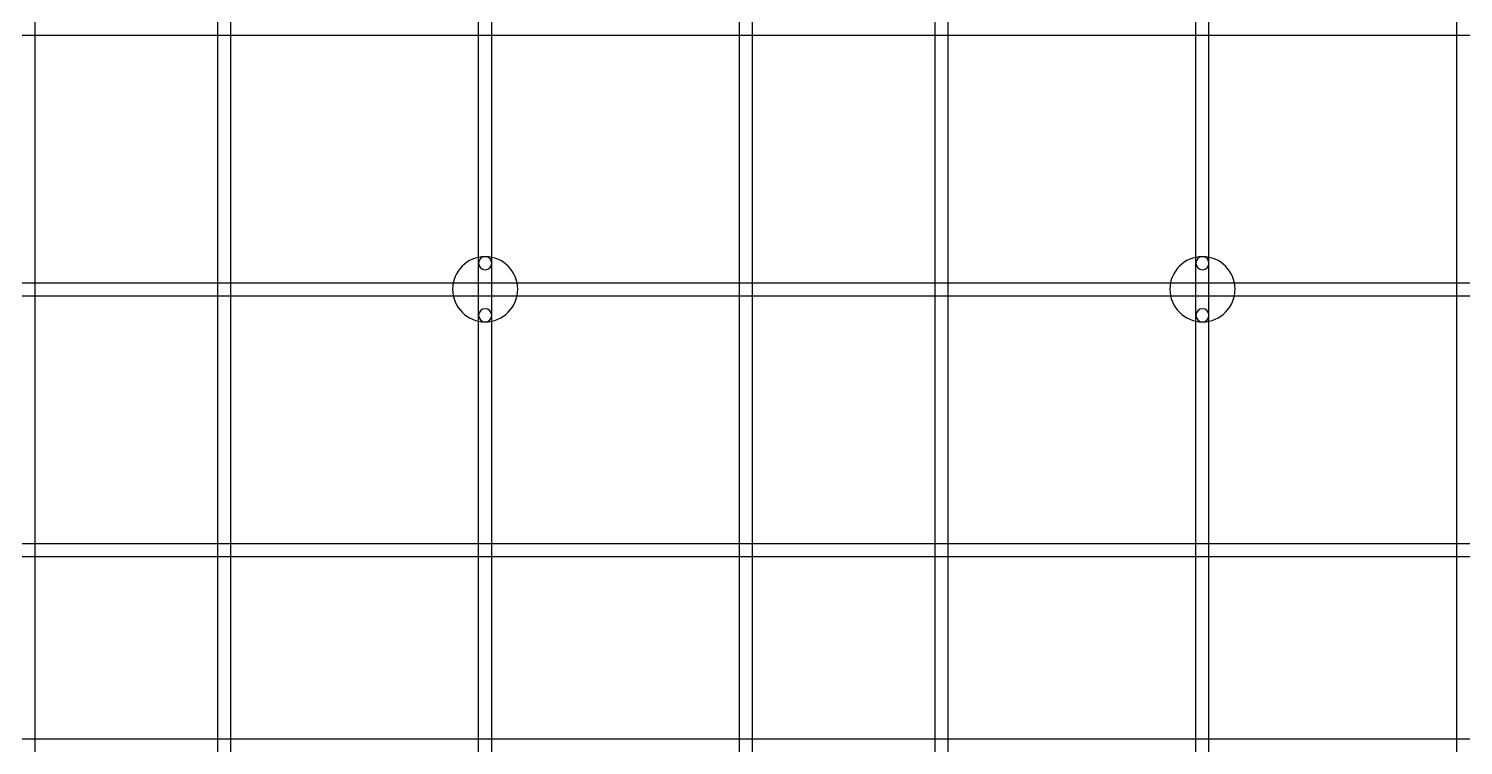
# Model space of a CAD drawing. Header units: millimetres. Extents: x 0 to 500, y 0 to 500.
# Drawn here: x 132.5 to 242.5, y 242.5 to 297.5 of the extents above; entities that cross this region are included whole.
import ezdxf

# ---------------------------------------------------------------- set-up
doc = ezdxf.new("R2010")
doc.units = ezdxf.units.MM
doc.layers.add('MDF_Model', color=7, linetype='CONTINUOUS')

msp = doc.modelspace()

# ---------------------------------------------------------------- linework, layer by layer
at = {"layer": 'MDF_Model'}
for p, q in [((132, 297, 1), (133, 297, 1)), ((132, 297, 1), (133, 297, 1)), ((133, 297, 1), (133, 298, 1)), ((133, 297, 1), (133, 298, 1)), ((133, 278, 1), (133, 297, 1)), ((133, 297, 1), (147, 297, 1)), ((133, 278, 1), (133, 297, 1)), ((133, 297), (133, 297, 1)), ((133, 278), (133, 297)), ((133, 297), (147, 297)), ((133, 297, 1), (147, 297, 1)), ((133, 297), (133, 297, 1)), ((133, 297), (147, 297)), ((133, 278), (133, 297)), ((147, 297, 1), (147, 298, 1)), ((147, 297, 1), (147, 298, 1)), ((147, 297, 1), (148, 297, 1)), ((147, 278, 1), (147, 297, 1)), ((147, 297, 1), (148, 297, 1)), ((147, 297), (147, 297, 1)), ((147, 278, 1), (147, 297, 1)), ((147, 297), (147, 297, 1)), ((147, 278), (147, 297)), ((147, 278), (147, 297)), ((148, 297, 1), (148, 298, 1)), ((148, 297, 1), (148, 298, 1)), ((148, 297), (167, 297)), ((148, 278), (148, 297)), ((148, 297), (167, 297)), ((148, 297, 1), (167, 297, 1)), ((148, 297), (148, 297, 1)), ((148, 297, 1), (167, 297, 1)), ((148, 278, 1), (148, 297, 1)), ((148, 297), (148, 297, 1)), ((148, 278), (148, 297)), ((148, 278, 1), (148, 297, 1)), ((167, 297, 1), (167, 298, 1)), ((167, 297, 1), (167, 298, 1)), ((167, 279.5, 1), (167, 297, 1)), ((167, 297, 1), (168, 297, 1)), ((167, 279.5, 1), (167, 297, 1)), ((167, 297), (167, 297, 1)), ((167, 279.5), (167, 297)), ((167, 297, 1), (168, 297, 1)), ((167, 279.5), (167, 297)), ((167, 297), (167, 297, 1)), ((168, 297, 1), (168, 298, 1)), ((168, 297, 1), (168, 298, 1)), ((168, 279.5, 1), (168, 297, 1)), ((168, 279.5, 1), (168, 297, 1)), ((168, 297), (168, 297, 1)), ((168, 279.5), (168, 297)), ((168, 297), (187, 297)), ((168, 279.5), (168, 297)), ((168, 297, 1), (187, 297, 1)), ((168, 297), (187, 297)), ((168, 297, 1), (187, 297, 1)), ((168, 297), (168, 297, 1)), ((187, 297, 1), (187, 298, 1)), ((187, 297, 1), (187, 298, 1)), ((187, 278), (187, 297)), ((187, 297), (187, 297, 1)), ((187, 278, 1), (187, 297, 1)), ((187, 297), (187, 297, 1)), ((187, 278), (187, 297)), ((187, 297, 1), (188, 297, 1)), ((187, 278, 1), (187, 297, 1)), ((187, 297, 1), (188, 297, 1)), ((188, 297, 1), (188, 298, 1)), ((188, 297, 1), (188, 298, 1)), ((188, 278, 1), (188, 297, 1)), ((188, 297, 1), (202, 297, 1)), ((188, 278, 1), (188, 297, 1)), ((188, 297), (188, 297, 1)), ((188, 278), (188, 297)), ((188, 297), (202, 297)), ((188, 297, 1), (202, 297, 1)), ((188, 297), (188, 297, 1)), ((188, 297), (202, 297)), ((188, 278), (188, 297)), ((202, 297, 1), (202, 298, 1)), ((202, 297, 1), (202, 298, 1)), ((202, 297, 1), (203, 297, 1)), ((202, 278, 1), (202, 297, 1)), ((202, 297, 1), (203, 297, 1)), ((202, 297), (202, 297, 1)), ((202, 278, 1), (202, 297, 1)), ((202, 297), (202, 297, 1)), ((202, 278), (202, 297)), ((202, 278), (202, 297)), ((203, 297, 1), (203, 298, 1)), ((203, 297, 1), (203, 298, 1)), ((203, 297), (222, 297)), ((203, 278), (203, 297)), ((203, 297), (222, 297)), ((203, 297, 1), (222, 297, 1)), ((203, 297), (203, 297, 1)), ((203, 297, 1), (222, 297, 1)), ((203, 278, 1), (203, 297, 1)), ((203, 297), (203, 297, 1)), ((203, 278), (203, 297)), ((203, 278, 1), (203, 297, 1)), ((222, 297, 1), (222, 298, 1)), ((222, 297, 1), (222, 298, 1)), ((222, 279.5, 1), (222, 297, 1)), ((222, 297, 1), (223, 297, 1)), ((222, 279.5, 1), (222, 297, 1)), ((222, 297), (222, 297, 1)), ((222, 279.5), (222, 297)), ((222, 297, 1), (223, 297, 1)), ((222, 279.5), (222, 297)), ((222, 297), (222, 297, 1)), ((223, 297, 1), (223, 298, 1)), ((223, 297, 1), (223, 298, 1)), ((223, 279.5, 1), (223, 297, 1)), ((223, 279.5, 1), (223, 297, 1)), ((223, 297), (223, 297, 1)), ((223, 279.5), (223, 297)), ((223, 297), (242, 297)), ((223, 279.5), (223, 297)), ((223, 297, 1), (242, 297, 1)), ((223, 297), (242, 297)), ((223, 297, 1), (242, 297, 1)), ((223, 297), (223, 297, 1)), ((242, 297, 1), (242, 298, 1)), ((242, 297, 1), (242, 298, 1)), ((242, 278), (242, 297)), ((242, 297), (242, 297, 1)), ((242, 278, 1), (242, 297, 1)), ((242, 297), (242, 297, 1)), ((242, 278), (242, 297)), ((242, 297, 1), (243, 297, 1)), ((242, 278, 1), (242, 297, 1)), ((242, 297, 1), (243, 297, 1)), ((167, 278, 1), (167, 279.5, 1)), ((167, 278, 1), (167, 279.5, 1)), ((167, 279.5), (167, 279.5, 1)), ((167, 278), (167, 279.5)), ((167, 279.5), (167, 279.5, 1)), ((167, 278), (167, 279.5)), ((167.5, 280, 3), (167.5, 280, 6)), ((167.5, 280, 3), (167.5, 280, 6)), ((168, 279.5, 1), (168, 279.5, 3)), ((168, 279.5, 1), (168, 279.5, 3)), ((168, 278, 1), (168, 279.5, 1)), ((168, 278, 1), (168, 279.5, 1)), ((168, 279.5), (168, 279.5, 1)), ((168, 278), (168, 279.5)), ((168, 279.5), (168, 279.5, 1)), ((168, 278), (168, 279.5)), ((222, 278, 1), (222, 279.5, 1)), ((222, 278, 1), (222, 279.5, 1)), ((222, 279.5), (222, 279.5, 1)), ((222, 278), (222, 279.5)), ((222, 279.5), (222, 279.5, 1)), ((222, 278), (222, 279.5)), ((222.5, 280, 3), (222.5, 280, 6)), ((222.5, 280, 3), (222.5, 280, 6)), ((223, 279.5, 1), (223, 279.5, 3)), ((223, 279.5, 1), (223, 279.5, 3)), ((223, 278, 1), (223, 279.5, 1)), ((223, 278, 1), (223, 279.5, 1)), ((223, 279.5), (223, 279.5, 1)), ((223, 278), (223, 279.5)), ((223, 279.5), (223, 279.5, 1)), ((223, 278), (223, 279.5)), ((132, 278, 1), (133, 278, 1)), ((132, 278, 1), (133, 278, 1)), ((133, 277, 1), (133, 278, 1)), ((133, 278, 1), (147, 278, 1)), ((133, 277, 1), (133, 278, 1)), ((133, 278), (133, 278, 1)), ((133, 278), (147, 278)), ((133, 278, 1), (147, 278, 1)), ((133, 278), (133, 278, 1)), ((133, 278), (147, 278)), ((147, 277, 1), (147, 278, 1)), ((147, 278, 1), (148, 278, 1)), ((147, 277, 1), (147, 278, 1)), ((147, 278, 1), (148, 278, 1)), ((147, 278), (147, 278, 1)), ((147, 278), (147, 278, 1)), ((148, 278, 1), (167, 278, 1)), ((148, 277, 1), (148, 278, 1)), ((148, 278), (167, 278)), ((148, 278), (167, 278)), ((148, 278, 1), (167, 278, 1)), ((148, 278), (148, 278, 1)), ((148, 277, 1), (148, 278, 1)), ((148, 278), (148, 278, 1)), ((167, 278, 1), (168, 278, 1)), ((167, 277, 1), (167, 278, 1)), ((167, 278, 1), (168, 278, 1)), ((167, 278), (167, 278, 1)), ((167, 277, 1), (167, 278, 1)), ((167, 278), (167, 278, 1)), ((168, 277, 1), (168, 278, 1)), ((168, 278), (168, 278, 1)), ((168, 278, 1), (187, 278, 1)), ((168, 277, 1), (168, 278, 1)), ((168, 278), (187, 278)), ((168, 278), (187, 278)), ((168, 278, 1), (187, 278, 1)), ((168, 278), (168, 278, 1)), ((170, 277.5, 3), (170, 277.5, 6)), ((170, 277.5, 3), (170, 277.5, 6)), ((187, 277, 1), (187, 278, 1)), ((187, 278), (187, 278, 1)), ((187, 277, 1), (187, 278, 1)), ((187, 278, 1), (188, 278, 1)), ((187, 278), (187, 278, 1)), ((187, 278, 1), (188, 278, 1)), ((188, 277, 1), (188, 278, 1)), ((188, 278, 1), (202, 278, 1)), ((188, 277, 1), (188, 278, 1)), ((188, 278), (188, 278, 1)), ((188, 278), (202, 278)), ((188, 278, 1), (202, 278, 1)), ((188, 278), (188, 278, 1)), ((188, 278), (202, 278)), ((202, 277, 1), (202, 278, 1)), ((202, 278, 1), (203, 278, 1)), ((202, 277, 1), (202, 278, 1)), ((202, 278, 1), (203, 278, 1)), ((202, 278), (202, 278, 1)), ((202, 278), (202, 278, 1)), ((203, 278, 1), (222, 278, 1)), ((203, 277, 1), (203, 278, 1)), ((203, 278), (222, 278)), ((203, 278), (222, 278)), ((203, 278, 1), (222, 278, 1)), ((203, 278), (203, 278, 1)), ((203, 277, 1), (203, 278, 1)), ((203, 278), (203, 278, 1)), ((222, 278, 1), (223, 278, 1)), ((222, 277, 1), (222, 278, 1)), ((222, 278, 1), (223, 278, 1)), ((222, 278), (222, 278, 1)), ((222, 277, 1), (222, 278, 1)), ((222, 278), (222, 278, 1)), ((223, 277, 1), (223, 278, 1)), ((223, 278), (223, 278, 1)), ((223, 278, 1), (242, 278, 1)), ((223, 277, 1), (223, 278, 1)), ((223, 278), (242, 278)), ((223, 278), (242, 278)), ((223, 278, 1), (242, 278, 1)), ((223, 278), (223, 278, 1)), ((225, 277.5, 3), (225, 277.5, 6)), ((225, 277.5, 3), (225, 277.5, 6)), ((242, 277, 1), (242, 278, 1)), ((242, 278), (242, 278, 1)), ((242, 277, 1), (242, 278, 1)), ((242, 278, 1), (243, 278, 1)), ((242, 278), (242, 278, 1)), ((242, 278, 1), (243, 278, 1)), ((132, 277, 1), (133, 277, 1)), ((132, 277, 1), (133, 277, 1)), ((133, 258, 1), (133, 277, 1)), ((133, 277, 1), (147, 277, 1)), ((133, 258, 1), (133, 277, 1)), ((133, 277), (133, 277, 1)), ((133, 258), (133, 277)), ((133, 277), (147, 277)), ((133, 277, 1), (147, 277, 1)), ((133, 277), (133, 277, 1)), ((133, 277), (147, 277)), ((133, 258), (133, 277)), ((147, 277, 1), (148, 277, 1)), ((147, 258, 1), (147, 277, 1)), ((147, 277, 1), (148, 277, 1)), ((147, 277), (147, 277, 1)), ((147, 258, 1), (147, 277, 1)), ((147, 277), (147, 277, 1)), ((147, 258), (147, 277)), ((147, 258), (147, 277)), ((148, 277), (167, 277)), ((148, 258), (148, 277)), ((148, 277), (167, 277)), ((148, 277, 1), (167, 277, 1)), ((148, 277), (148, 277, 1)), ((148, 277, 1), (167, 277, 1)), ((148, 258, 1), (148, 277, 1)), ((148, 277), (148, 277, 1)), ((148, 258), (148, 277)), ((148, 258, 1), (148, 277, 1)), ((167, 275.5, 1), (167, 277, 1)), ((167, 277, 1), (168, 277, 1)), ((167, 275.5, 1), (167, 277, 1)), ((167, 277), (167, 277, 1)), ((167, 275.5), (167, 277)), ((167, 277, 1), (168, 277, 1)), ((167, 275.5), (167, 277)), ((167, 277), (167, 277, 1)), ((168, 275.5, 1), (168, 277, 1)), ((168, 275.5, 1), (168, 277, 1)), ((168, 277), (168, 277, 1)), ((168, 275.5), (168, 277)), ((168, 277), (187, 277)), ((168, 275.5), (168, 277)), ((168, 277, 1), (187, 277, 1)), ((168, 277), (187, 277)), ((168, 277, 1), (187, 277, 1)), ((168, 277), (168, 277, 1)), ((187, 258), (187, 277)), ((187, 277), (187, 277, 1)), ((187, 258, 1), (187, 277, 1)), ((187, 277), (187, 277, 1)), ((187, 258), (187, 277)), ((187, 277, 1), (188, 277, 1)), ((187, 258, 1), (187, 277, 1)), ((187, 277, 1), (188, 277, 1)), ((188, 258, 1), (188, 277, 1)), ((188, 277, 1), (202, 277, 1)), ((188, 258, 1), (188, 277, 1)), ((188, 277), (188, 277, 1)), ((188, 258), (188, 277)), ((188, 277), (202, 277)), ((188, 277, 1), (202, 277, 1)), ((188, 277), (188, 277, 1)), ((188, 277), (202, 277)), ((188, 258), (188, 277)), ((202, 277, 1), (203, 277, 1)), ((202, 258, 1), (202, 277, 1)), ((202, 277, 1), (203, 277, 1)), ((202, 277), (202, 277, 1)), ((202, 258, 1), (202, 277, 1)), ((202, 277), (202, 277, 1)), ((202, 258), (202, 277)), ((202, 258), (202, 277)), ((203, 277), (222, 277)), ((203, 258), (203, 277)), ((203, 277), (222, 277)), ((203, 277, 1), (222, 277, 1)), ((203, 277), (203, 277, 1)), ((203, 277, 1), (222, 277, 1)), ((203, 258, 1), (203, 277, 1)), ((203, 277), (203, 277, 1)), ((203, 258), (203, 277)), ((203, 258, 1), (203, 277, 1)), ((222, 275.5, 1), (222, 277, 1)), ((222, 277, 1), (223, 277, 1)), ((222, 275.5, 1), (222, 277, 1)), ((222, 277), (222, 277, 1)), ((222, 275.5), (222, 277)), ((222, 277, 1), (223, 277, 1)), ((222, 275.5), (222, 277)), ((222, 277), (222, 277, 1)), ((223, 275.5, 1), (223, 277, 1)), ((223, 275.5, 1), (223, 277, 1)), ((223, 277), (223, 277, 1)), ((223, 275.5), (223, 277)), ((223, 277), (242, 277)), ((223, 275.5), (223, 277)), ((223, 277, 1), (242, 277, 1)), ((223, 277), (242, 277)), ((223, 277, 1), (242, 277, 1)), ((223, 277), (223, 277, 1)), ((242, 258), (242, 277)), ((242, 277), (242, 277, 1)), ((242, 258, 1), (242, 277, 1)), ((242, 277, 1), (243, 277, 1)), ((242, 258, 1), (242, 277, 1)), ((242, 277), (242, 277, 1)), ((242, 258), (242, 277)), ((242, 277, 1), (243, 277, 1)), ((167, 258, 1), (167, 275.5, 1)), ((167, 258, 1), (167, 275.5, 1)), ((167, 275.5), (167, 275.5, 1)), ((167, 258), (167, 275.5)), ((167, 275.5), (167, 275.5, 1)), ((167, 258), (167, 275.5)), ((168, 275.5, 1), (168, 275.5, 3)), ((168, 275.5, 1), (168, 275.5, 3)), ((168, 258, 1), (168, 275.5, 1)), ((168, 258, 1), (168, 275.5, 1)), ((168, 275.5), (168, 275.5, 1)), ((168, 258), (168, 275.5)), ((168, 275.5), (168, 275.5, 1)), ((168, 258), (168, 275.5)), ((222, 258, 1), (222, 275.5, 1)), ((222, 258, 1), (222, 275.5, 1)), ((222, 275.5), (222, 275.5, 1)), ((222, 258), (222, 275.5)), ((222, 275.5), (222, 275.5, 1)), ((222, 258), (222, 275.5)), ((223, 275.5, 1), (223, 275.5, 3)), ((223, 275.5, 1), (223, 275.5, 3)), ((223, 258, 1), (223, 275.5, 1)), ((223, 258, 1), (223, 275.5, 1)), ((223, 275.5), (223, 275.5, 1)), ((223, 258), (223, 275.5)), ((223, 275.5), (223, 275.5, 1)), ((223, 258), (223, 275.5)), ((167.5, 275, 3), (167.5, 275, 6)), ((167.5, 275, 3), (167.5, 275, 6)), ((222.5, 275, 3), (222.5, 275, 6)), ((222.5, 275, 3), (222.5, 275, 6)), ((132, 258, 1), (133, 258, 1)), ((132, 258, 1), (133, 258, 1)), ((133, 257, 1), (133, 258, 1)), ((133, 258, 1), (147, 258, 1)), ((133, 257, 1), (133, 258, 1)), ((133, 258), (133, 258, 1)), ((133, 258), (147, 258)), ((133, 258, 1), (147, 258, 1)), ((133, 258), (133, 258, 1)), ((133, 258), (147, 258)), ((147, 257, 1), (147, 258, 1)), ((147, 258, 1), (148, 258, 1)), ((147, 257, 1), (147, 258, 1)), ((147, 258, 1), (148, 258, 1)), ((147, 258), (147, 258, 1)), ((147, 258), (147, 258, 1)), ((148, 258), (167, 258)), ((148, 258), (167, 258)), ((148, 258, 1), (167, 258, 1)), ((148, 258), (148, 258, 1)), ((148, 258, 1), (167, 258, 1)), ((148, 257, 1), (148, 258, 1)), ((148, 258), (148, 258, 1)), ((148, 257, 1), (148, 258, 1)), ((167, 258, 1), (168, 258, 1)), ((167, 258), (167, 258, 1)), ((167, 257, 1), (167, 258, 1)), ((167, 258, 1), (168, 258, 1)), ((167, 258), (167, 258, 1)), ((167, 257, 1), (167, 258, 1)), ((168, 258), (168, 258, 1)), ((168, 257, 1), (168, 258, 1)), ((168, 258), (187, 258)), ((168, 258), (187, 258)), ((168, 258, 1), (187, 258, 1)), ((168, 258), (168, 258, 1)), ((168, 258, 1), (187, 258, 1)), ((168, 257, 1), (168, 258, 1)), ((187, 258), (187, 258, 1)), ((187, 257, 1), (187, 258, 1)), ((187, 258), (187, 258, 1)), ((187, 257, 1), (187, 258, 1)), ((187, 258, 1), (188, 258, 1)), ((187, 258, 1), (188, 258, 1)), ((188, 257, 1), (188, 258, 1)), ((188, 258, 1), (202, 258, 1)), ((188, 257, 1), (188, 258, 1)), ((188, 258), (188, 258, 1)), ((188, 258), (202, 258)), ((188, 258, 1), (202, 258, 1)), ((188, 258), (188, 258, 1)), ((188, 258), (202, 258)), ((202, 257, 1), (202, 258, 1)), ((202, 258, 1), (203, 258, 1)), ((202, 257, 1), (202, 258, 1)), ((202, 258, 1), (203, 258, 1)), ((202, 258), (202, 258, 1)), ((202, 258), (202, 258, 1)), ((203, 258), (222, 258)), ((203, 258), (222, 258)), ((203, 258, 1), (222, 258, 1)), ((203, 258), (203, 258, 1)), ((203, 258, 1), (222, 258, 1)), ((203, 257, 1), (203, 258, 1)), ((203, 258), (203, 258, 1)), ((203, 257, 1), (203, 258, 1)), ((222, 258, 1), (223, 258, 1)), ((222, 258), (222, 258, 1)), ((222, 257, 1), (222, 258, 1)), ((222, 258, 1), (223, 258, 1)), ((222, 258), (222, 258, 1)), ((222, 257, 1), (222, 258, 1)), ((223, 258), (223, 258, 1)), ((223, 257, 1), (223, 258, 1)), ((223, 258), (242, 258)), ((223, 258), (242, 258)), ((223, 258, 1), (242, 258, 1)), ((223, 258), (223, 258, 1)), ((223, 258, 1), (242, 258, 1)), ((223, 257, 1), (223, 258, 1)), ((242, 257, 1), (242, 258, 1)), ((242, 258, 1), (243, 258, 1)), ((242, 258), (242, 258, 1)), ((242, 257, 1), (242, 258, 1)), ((242, 258, 1), (243, 258, 1)), ((242, 258), (242, 258, 1)), ((132, 257, 1), (133, 257, 1)), ((132, 257, 1), (133, 257, 1)), ((133, 243, 1), (133, 257, 1)), ((133, 257, 1), (147, 257, 1)), ((133, 243, 1), (133, 257, 1)), ((133, 257), (133, 257, 1)), ((133, 243), (133, 257)), ((133, 257), (147, 257)), ((133, 257, 1), (147, 257, 1)), ((133, 257), (133, 257, 1)), ((133, 257), (147, 257)), ((133, 243), (133, 257)), ((147, 257, 1), (148, 257, 1)), ((147, 243, 1), (147, 257, 1)), ((147, 257, 1), (148, 257, 1)), ((147, 243, 1), (147, 257, 1)), ((147, 257), (147, 257, 1)), ((147, 243), (147, 257)), ((147, 257), (147, 257, 1)), ((147, 243), (147, 257)), ((148, 257, 1), (167, 257, 1)), ((148, 257), (167, 257)), ((148, 257, 1), (167, 257, 1)), ((148, 257), (148, 257, 1)), ((148, 257), (167, 257)), ((148, 243), (148, 257)), ((148, 243, 1), (148, 257, 1)), ((148, 257), (148, 257, 1)), ((148, 243), (148, 257)), ((148, 243, 1), (148, 257, 1)), ((167, 257, 1), (168, 257, 1)), ((167, 243, 1), (167, 257, 1)), ((167, 257, 1), (168, 257, 1)), ((167, 243, 1), (167, 257, 1)), ((167, 257), (167, 257, 1)), ((167, 243), (167, 257)), ((167, 257), (167, 257, 1)), ((167, 243), (167, 257)), ((168, 243, 1), (168, 257, 1)), ((168, 257, 1), (187, 257, 1)), ((168, 243, 1), (168, 257, 1)), ((168, 257), (168, 257, 1)), ((168, 243), (168, 257)), ((168, 257), (187, 257)), ((168, 257, 1), (187, 257, 1)), ((168, 257), (168, 257, 1)), ((168, 243), (168, 257)), ((168, 257), (187, 257)), ((187, 257, 1), (188, 257, 1)), ((187, 257), (187, 257, 1)), ((187, 243), (187, 257)), ((187, 243, 1), (187, 257, 1)), ((187, 257), (187, 257, 1)), ((187, 243), (187, 257)), ((187, 243, 1), (187, 257, 1)), ((187, 257, 1), (188, 257, 1)), ((188, 243, 1), (188, 257, 1)), ((188, 257, 1), (202, 257, 1)), ((188, 243, 1), (188, 257, 1)), ((188, 257), (188, 257, 1)), ((188, 243), (188, 257)), ((188, 257), (202, 257)), ((188, 257, 1), (202, 257, 1)), ((188, 257), (188, 257, 1)), ((188, 257), (202, 257)), ((188, 243), (188, 257)), ((202, 257, 1), (203, 257, 1)), ((202, 243, 1), (202, 257, 1)), ((202, 257, 1), (203, 257, 1)), ((202, 243, 1), (202, 257, 1)), ((202, 257), (202, 257, 1)), ((202, 243), (202, 257)), ((202, 257), (202, 257, 1)), ((202, 243), (202, 257)), ((203, 257, 1), (222, 257, 1)), ((203, 257), (222, 257)), ((203, 257, 1), (222, 257, 1)), ((203, 257), (203, 257, 1)), ((203, 257), (222, 257)), ((203, 243), (203, 257)), ((203, 243, 1), (203, 257, 1)), ((203, 257), (203, 257, 1)), ((203, 243), (203, 257)), ((203, 243, 1), (203, 257, 1)), ((222, 257, 1), (223, 257, 1)), ((222, 243, 1), (222, 257, 1)), ((222, 257, 1), (223, 257, 1)), ((222, 243, 1), (222, 257, 1)), ((222, 257), (222, 257, 1)), ((222, 243), (222, 257)), ((222, 257), (222, 257, 1)), ((222, 243), (222, 257)), ((223, 243, 1), (223, 257, 1)), ((223, 257, 1), (242, 257, 1)), ((223, 257), (242, 257)), ((223, 257, 1), (242, 257, 1)), ((223, 257), (223, 257, 1)), ((223, 243), (223, 257)), ((223, 257), (242, 257)), ((223, 243, 1), (223, 257, 1)), ((223, 257), (223, 257, 1)), ((223, 243), (223, 257)), ((242, 243, 1), (242, 257, 1)), ((242, 257, 1), (243, 257, 1)), ((242, 257, 1), (243, 257, 1)), ((242, 243, 1), (242, 257, 1)), ((242, 257), (242, 257, 1)), ((242, 243), (242, 257)), ((242, 257), (242, 257, 1)), ((242, 243), (242, 257)), ((132, 243, 1), (133, 243, 1)), ((132, 243, 1), (133, 243, 1)), ((133, 242, 1), (133, 243, 1)), ((133, 243, 1), (147, 243, 1)), ((133, 242, 1), (133, 243, 1)), ((133, 243), (133, 243, 1)), ((133, 243), (147, 243)), ((133, 243, 1), (147, 243, 1)), ((133, 243), (133, 243, 1)), ((133, 243), (147, 243)), ((147, 242, 1), (147, 243, 1)), ((147, 243, 1), (148, 243, 1)), ((147, 242, 1), (147, 243, 1)), ((147, 243, 1), (148, 243, 1)), ((147, 243), (147, 243, 1)), ((147, 243), (147, 243, 1)), ((148, 243, 1), (167, 243, 1)), ((148, 242, 1), (148, 243, 1)), ((148, 243), (167, 243)), ((148, 243, 1), (167, 243, 1)), ((148, 243), (148, 243, 1)), ((148, 242, 1), (148, 243, 1)), ((148, 243), (167, 243)), ((148, 243), (148, 243, 1)), ((167, 242, 1), (167, 243, 1)), ((167, 243, 1), (168, 243, 1)), ((167, 242, 1), (167, 243, 1)), ((167, 243, 1), (168, 243, 1)), ((167, 243), (167, 243, 1)), ((167, 243), (167, 243, 1)), ((168, 242, 1), (168, 243, 1)), ((168, 243, 1), (187, 243, 1)), ((168, 242, 1), (168, 243, 1)), ((168, 243), (168, 243, 1)), ((168, 243), (187, 243)), ((168, 243, 1), (187, 243, 1)), ((168, 243), (168, 243, 1)), ((168, 243), (187, 243)), ((187, 242, 1), (187, 243, 1)), ((187, 243), (187, 243, 1)), ((187, 242, 1), (187, 243, 1)), ((187, 243, 1), (188, 243, 1)), ((187, 243), (187, 243, 1)), ((187, 243, 1), (188, 243, 1)), ((188, 242, 1), (188, 243, 1)), ((188, 243, 1), (202, 243, 1)), ((188, 242, 1), (188, 243, 1)), ((188, 243), (188, 243, 1)), ((188, 243), (202, 243)), ((188, 243, 1), (202, 243, 1)), ((188, 243), (188, 243, 1)), ((188, 243), (202, 243)), ((202, 242, 1), (202, 243, 1)), ((202, 243, 1), (203, 243, 1)), ((202, 242, 1), (202, 243, 1)), ((202, 243, 1), (203, 243, 1)), ((202, 243), (202, 243, 1)), ((202, 243), (202, 243, 1)), ((203, 243, 1), (222, 243, 1)), ((203, 242, 1), (203, 243, 1)), ((203, 243), (222, 243)), ((203, 243, 1), (222, 243, 1)), ((203, 243), (203, 243, 1)), ((203, 242, 1), (203, 243, 1)), ((203, 243), (222, 243)), ((203, 243), (203, 243, 1)), ((222, 242, 1), (222, 243, 1)), ((222, 243, 1), (223, 243, 1)), ((222, 242, 1), (222, 243, 1)), ((222, 243, 1), (223, 243, 1)), ((222, 243), (222, 243, 1)), ((222, 243), (222, 243, 1)), ((223, 242, 1), (223, 243, 1)), ((223, 243, 1), (242, 243, 1)), ((223, 242, 1), (223, 243, 1)), ((223, 243), (242, 243)), ((223, 243), (242, 243)), ((223, 243, 1), (242, 243, 1)), ((223, 243), (223, 243, 1)), ((223, 243), (223, 243, 1)), ((242, 243, 1), (243, 243, 1)), ((242, 242, 1), (242, 243, 1)), ((242, 243, 1), (243, 243, 1)), ((242, 243), (242, 243, 1)), ((242, 242, 1), (242, 243, 1)), ((242, 243), (242, 243, 1))]:
    msp.add_line(p, q, dxfattribs=at)
for centre, radius, start, end in [((167.5, 277.5, 6), 2.5, 90, -90), ((167.5, 277.5, 3), 2.5, 90, -90), ((167.5, 277.5, 6), 2.5, 90, -90), ((167.5, 277.5, 3), 2.5, 90, -90), ((167.5, 279.5, 3), 0.5, 90, 0), ((167.5, 279.5, 1), 0.5, 0, 180), ((167.5, 279.5, 3), 0.5, 90, 0), ((167.5, 279.5, 1), 0.5, 0, 180), ((167.5, 279.5, 1), 0.5, 180, 0), ((167.5, 279.5, 1), 0.5, 180, 0), ((167.5, 277.5, 6), 2.5, 0, 90), ((167.5, 277.5, 6), 2.5, 0, 90), ((167.5, 277.5, 3), 2.5, 0, 90), ((167.5, 277.5, 3), 2.5, 0, 90), ((167.5, 279.5, 3), 0.5, 0, 90), ((167.5, 279.5, 3), 0.5, 0, 90), ((222.5, 277.5, 6), 2.5, 90, -90), ((222.5, 277.5, 3), 2.5, 90, -90), ((222.5, 277.5, 6), 2.5, 90, -90), ((222.5, 277.5, 3), 2.5, 90, -90), ((222.5, 279.5, 3), 0.5, 90, 0), ((222.5, 279.5, 1), 0.5, 0, 180), ((222.5, 279.5, 3), 0.5, 90, 0), ((222.5, 279.5, 1), 0.5, 0, 180), ((222.5, 279.5, 1), 0.5, 180, 0), ((222.5, 279.5, 1), 0.5, 180, 0), ((222.5, 277.5, 6), 2.5, 0, 90), ((222.5, 277.5, 6), 2.5, 0, 90), ((222.5, 277.5, 3), 2.5, 0, 90), ((222.5, 277.5, 3), 2.5, 0, 90), ((222.5, 279.5, 3), 0.5, 0, 90), ((222.5, 279.5, 3), 0.5, 0, 90), ((167.5, 277.5, 6), 2.5, -90, 0), ((167.5, 277.5, 3), 2.5, -90, 0), ((167.5, 277.5, 6), 2.5, -90, 0), ((167.5, 277.5, 3), 2.5, -90, 0), ((222.5, 277.5, 6), 2.5, -90, 0), ((222.5, 277.5, 3), 2.5, -90, 0), ((222.5, 277.5, 6), 2.5, -90, 0), ((222.5, 277.5, 3), 2.5, -90, 0), ((167.5, 275.5, 3), 0.5, 0, -90), ((167.5, 275.5, 1), 0.5, 0, 180), ((167.5, 275.5, 3), 0.5, 0, -90), ((167.5, 275.5, 1), 0.5, 0, 180), ((167.5, 275.5, 1), 0.5, 180, 0), ((167.5, 275.5, 1), 0.5, 180, 0), ((167.5, 275.5, 3), 0.5, -90, 0), ((167.5, 275.5, 3), 0.5, -90, 0), ((222.5, 275.5, 3), 0.5, 0, -90), ((222.5, 275.5, 1), 0.5, 0, 180), ((222.5, 275.5, 3), 0.5, 0, -90), ((222.5, 275.5, 1), 0.5, 0, 180), ((222.5, 275.5, 1), 0.5, 180, 0), ((222.5, 275.5, 1), 0.5, 180, 0), ((222.5, 275.5, 3), 0.5, -90, 0), ((222.5, 275.5, 3), 0.5, -90, 0)]:
    msp.add_arc(centre, radius, start, end, dxfattribs=at)

doc.saveas('drawing.dxf')
